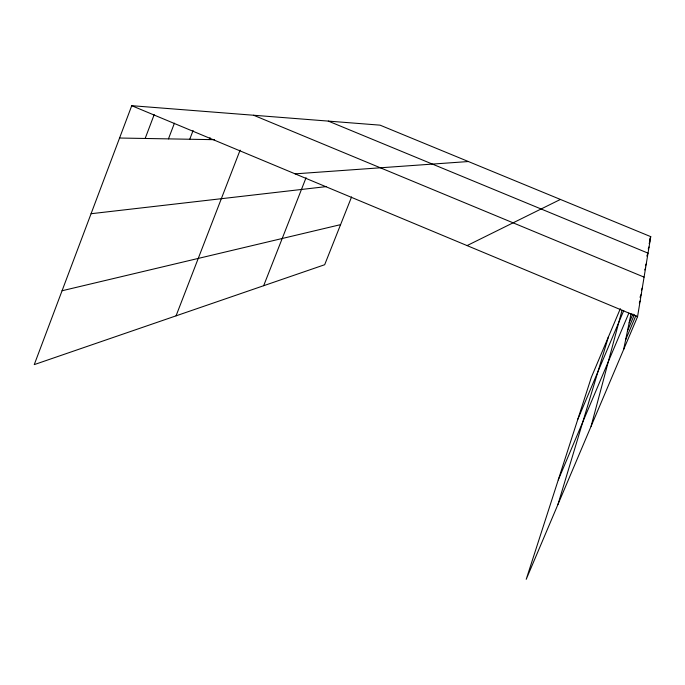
<?xml version="1.0" encoding="UTF-8"?>
<svg xmlns="http://www.w3.org/2000/svg" width="685" height="685" viewBox="0 0 685 685"><rect width="100%" height="100%" fill="white"/><g stroke="black" fill="none" stroke-linecap="round" stroke-linejoin="round"><path stroke-width="1.03" d="M620.345 308.652L591.352 377.307L526.217 579.304L637.547 316.71L650.75 236.65L380.072 125.158L131.743 105.695L34.25 364.617L324.673 264.727L351.585 196.92M623.633 349.521L631.09 313.49M591.078 426.31L622.048 310.211M557.958 504.434L608.417 336.909M145.16 138.473L154.194 114.618M168.459 138.875L174.427 123.18M189.754 139.243L193.101 130.51M209.31 139.586L210.047 137.659M176.054 315.836L240.118 150.109M263.665 285.705L306.067 177.723M649.526 239.553L650.75 236.65M649.56 240.915L650.356 239.031M649.123 243.483L649.945 241.548M648.224 248.955L649.038 247.011M577.832 419.254L623.778 310.536M646.786 256.087L648.027 253.142L328.303 121.099M645.45 265.806L646.255 263.913M644.748 269.967L645.578 268.006M558.258 479.945L628.881 313.036M641.434 290.046L642.265 288.094M629.164 322.823L632.906 313.97M639.995 297.247L641.237 294.302M627.486 330.906L634.413 314.552M639.31 303.001L640.124 301.075M625.653 339.769L635.997 315.348M467.067 245.59L560.416 199.438M62.061 290.748L340.591 224.637M91.071 213.72L326.317 186.603M295.132 173.853L468.394 161.532M119.567 138.027L214.602 139.68M253.596 115.243L644.071 277.125M131.743 105.695L637.547 316.71"/></g></svg>
